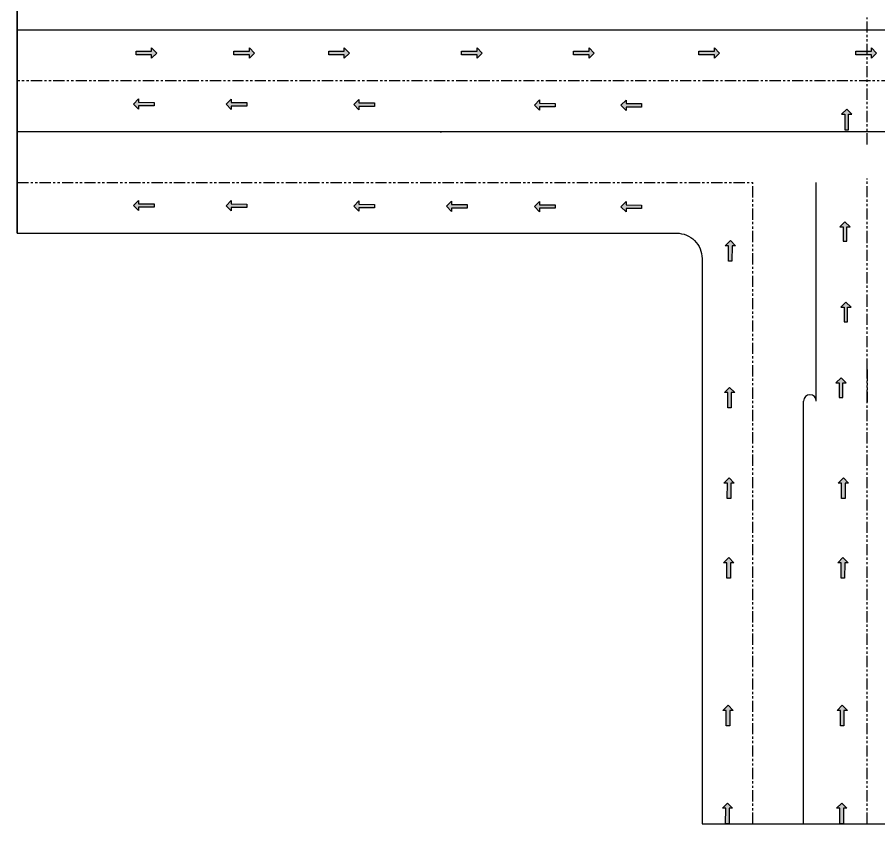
# Model space of a CAD drawing. Header units: feet. Extents: x 12757 to 17653, y 9317 to 13534.
# Drawn here: x 12757 to 15201, y 9317 to 11606 of the extents above; entities that cross this region are included whole.
import ezdxf

# ---------------------------------------------------------------- set-up
doc = ezdxf.new("R2010")
doc.units = ezdxf.units.FT
doc.linetypes.add('PHANTOM', pattern=[63.5, 31.75, -6.35, 6.35, -6.35, 6.35, -6.35])
doc.layers.get('0').update_dxf_attribs({"true_color": 0xc2ced6})
doc.layers.add('Layer2', color=7, linetype='PHANTOM')

# ---------------------------------------------------------------- blocks, each defined once
blk = doc.blocks.new('*U7')
h = blk.add_hatch(color=0)
h.set_gradient(color1=(255, 255, 255), rotation=180, tint=1)
h.paths.add_polyline_path([(0, 0), (-0.25, -0.25), (-0.25, -0.085), (-1, -0.085), (-1, 0.085), (-0.25, 0.085), (-0.25, 0.25)])
at = {"color": 0, "linetype": 'Continuous'}
blk.add_lwpolyline([(0, 0), (-0.25, -0.25), (-0.25, -0.085), (-1, -0.085), (-1, 0.085), (-0.25, 0.085), (-0.25, 0.25)], close=True, dxfattribs=at)
blk = doc.blocks.new('*U11')
h = blk.add_hatch(color=0)
h.set_gradient(color1=(255, 255, 255), rotation=180, tint=1)
h.paths.add_polyline_path([(0, 0), (0.25, -0.25), (0.25, -0.085), (1, -0.085), (1, 0.085), (0.25, 0.085), (0.25, 0.25)])
at = {"color": 0, "linetype": 'Continuous'}
blk.add_lwpolyline([(0, 0), (0.25, -0.25), (0.25, -0.085), (1, -0.085), (1, 0.085), (0.25, 0.085), (0.25, 0.25)], close=True, dxfattribs=at)

msp = doc.modelspace()

# ---------------------------------------------------------------- linework, layer by layer
for p, q in [((12756.7, 10993.2, 24), (12756.7, 11857.2, 24)), ((17653.2, 11569.2, 24), (12756.7, 11569.2, 24)), ((17653.2, 11281.2, 24), (12756.7, 11281.2, 24)), ((13956.7, 11281.2, 24), (13960.6, 11281.2, 24)), ((13960.6, 11281.2, 24), (13956.7, 11281.2, 24)), ((15023.2, 10516.8), (15023.2, 11137.2)), ((14987.2, 9316.8, 24), (14987.2, 10516.8, 24)), ((14699.2, 9316.8, 24), (15635.2, 9316.8, 24)), ((14843.2, 9316.8, 24), (14987.2, 9316.8, 24))]:
    msp.add_line(p, q)
msp.add_lwpolyline([(14627.2, 11857.2), (13956.7, 11857.2), (12756.7, 11857.2), (12756.7, 10993.2), (13956.7, 10993.2), (14627.2, 10993.2, -0.414214), (14699.2, 10921.2), (14699.2, 10516.8), (14699.2, 9316.8), (15635.2, 9316.8), (15635.2, 10516.8), (15635.2, 10921.2, -0.414214), (15707.2, 10993.2), (16453.2, 10993.2), (17653.2, 10993.2), (17653.2, 11857.2), (16453.2, 11857.2), (15707.2, 11857.2, -0.414214), (15635.2, 11929.2), (15635.2, 12333.5), (15635.2, 13533.5), (14699.2, 13533.5), (14699.2, 12333.5), (14699.2, 11929.2, -0.414214)], format="xyb", close=True)
msp.add_arc((15005.2, 10516.8, 24), 18, 0, 180)
at = {"layer": 'Layer2'}
for p, q in [((15167.2, 11245.2, 264), (15167.2, 11605.2, 264)), ((17653.2, 11425.2, 24), (12756.7, 11425.2, 24)), ((15167.2, 10968.2, 185.6), (15167.2, 11148.3, 251.7)), ((12756.7, 11137.2, 24), (14843.2, 11137.2, 24)), ((14843.2, 9316.8, 24), (14843.2, 11137.2, 24)), ((15167.2, 10787.3, 122), (15167.2, 10968.2, 185.6)), ((15167.2, 10605.9, 60), (15167.2, 10787.3, 122)), ((15167.2, 10516.8, 24), (15167.2, 10605.9, 60)), ((15167.2, 9316.8, 24), (15167.2, 10516.8, 24))]:
    msp.add_line(p, q, dxfattribs=at)
msp.add_spline([(15167.2, 10605.9, 60), (15167.2, 10516.8, 24), (15167.2, 10547.7, 24)], degree=3, dxfattribs=at)

# ---------------------------------------------------------------- block references
at = {"xscale": 58.56624371608434, "yscale": 58.56624371608434, "zscale": 58.56624371608434}
for p in [(13152.3, 11504.5, 24), (13430, 11504.5, 24), (13699, 11504.5, 24), (14075.5, 11504.5, 24), (14393.6, 11504.5, 24), (14749, 11504.5, 24), (15194.2, 11504.5, 24)]:
    msp.add_blockref('*U7', p, dxfattribs=at)
for name, p, xscale, yscale, zscale, rotation in [('*U7', (13086.4, 11359.8, 24), 58.56624371608432, 58.56624371608432, 58.56624371608432, 179.8550188463696), ('*U7', (13349.2, 11359.1, 24), 58.56624371608432, 58.56624371608432, 58.56624371608432, 179.8550188463696), ('*U7', (13711.3, 11358.2, 24), 58.56624371608432, 58.56624371608432, 58.56624371608432, 179.8550188463696), ('*U7', (14223.6, 11356.9, 24), 58.56624371608432, 58.56624371608432, 58.56624371608432, 179.8550188463696), ('*U7', (14469, 11356.3, 24), 58.56624371608432, 58.56624371608432, 58.56624371608432, 179.8550188463696), ('*U11', (15109.6, 11345.6, 288), 58.56624371608434, 58.56624371608434, 58.56624371608434, 270), ('*U7', (13086.4, 11071.8, 24), 58.56624371608432, 58.56624371608432, 58.56624371608432, 179.8550188463696), ('*U7', (13349.2, 11071.1, 24), 58.56624371608432, 58.56624371608432, 58.56624371608432, 179.8550188463696), ('*U7', (13711.3, 11070.2, 24), 58.56624371608432, 58.56624371608432, 58.56624371608432, 179.8550188463696), ('*U7', (13974.3, 11069.5, 24), 58.56624371608432, 58.56624371608432, 58.56624371608432, 179.8550188463696), ('*U7', (14223.6, 11068.9, 24), 58.56624371608432, 58.56624371608432, 58.56624371608432, 179.8550188463696), ('*U7', (14469, 11068.3, 24), 58.56624371608432, 58.56624371608432, 58.56624371608432, 179.8550188463696), ('*U7', (14779.5, 10972, 24), 58.56624371608432, 58.56624371608432, 58.56624371608432, 89.71003769272784), ('*U7', (14777.4, 10555.6, 24), 58.56624371608432, 58.56624371608432, 58.56624371608432, 89.71003769272784), ('*U7', (14776.1, 10298.6, 24), 58.56624371608432, 58.56624371608432, 58.56624371608432, 89.71003769272784), ('*U7', (15100.1, 10298.6, 24), 58.56624371608432, 58.56624371608432, 58.56624371608432, 89.71003769272784), ('*U7', (14775, 10072.5, 24), 58.56624371608432, 58.56624371608432, 58.56624371608432, 89.71003769272784), ('*U7', (15099, 10072.5, 24), 58.56624371608432, 58.56624371608432, 58.56624371608432, 89.71003769272784), ('*U7', (14772.9, 9653.1, 24), 58.56624371608432, 58.56624371608432, 58.56624371608432, 89.71003769272784), ('*U7', (15096.9, 9653.1, 24), 58.56624371608432, 58.56624371608432, 58.56624371608432, 89.71003769272784), ('*U7', (14771.5, 9375.4, 24), 58.56624371608432, 58.56624371608432, 58.56624371608432, 89.71003769272784), ('*U7', (15095.5, 9375.4, 24), 58.56624371608432, 58.56624371608432, 58.56624371608432, 89.71003769272784)]:
    msp.add_blockref(name, p, dxfattribs=dict(xscale=xscale, yscale=yscale, zscale=zscale, rotation=rotation))
at = {"extrusion": (0, -0.344692, 0.938716), "xscale": 58.56624371608434, "yscale": 58.56624371608434, "zscale": 58.56624371608434, "rotation": 270}
msp.add_blockref('*U11', (15104.6, 10429.6, -3582.5), dxfattribs=at)
at = {"extrusion": (0, -0.33147, 0.943466), "xscale": 58.56624371608434, "yscale": 58.56624371608434, "zscale": 58.56624371608434, "rotation": 270}
msp.add_blockref('*U11', (15107.3, 10236.6, -3436.6), dxfattribs=at)
at = {"extrusion": (0, -0.323284, 0.946302), "xscale": 58.56624371608434, "yscale": 58.56624371608434, "zscale": 58.56624371608434, "rotation": 270}
msp.add_blockref('*U11', (15093.5, 10039.2, -3347.9), dxfattribs=at)

doc.saveas('drawing.dxf')
